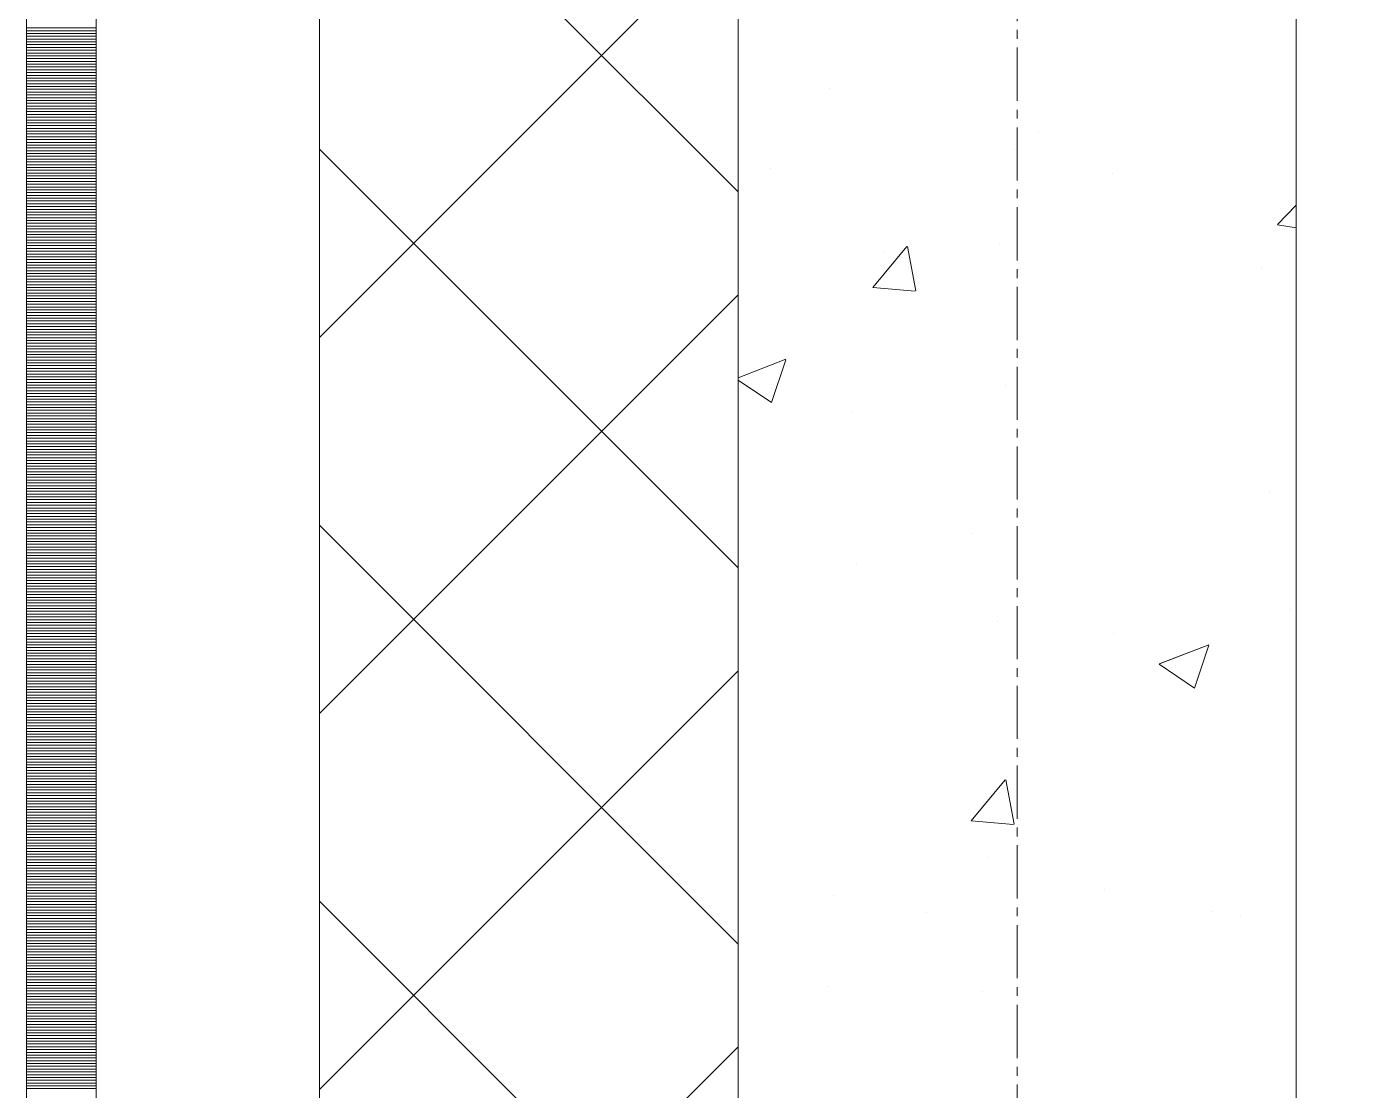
# Model space of a CAD drawing. Header units: millimetres. Extents: x 470010 to 1231400, y -134005 to 421770.
# Drawn here: x 672518.6 to 672993.1, y -32255.2 to -31874 of the extents above; entities that cross this region are included whole.
import ezdxf
from ezdxf.enums import TextEntityAlignment as Align

# ---------------------------------------------------------------- set-up
doc = ezdxf.new("R2010")
doc.units = ezdxf.units.MM
doc.linetypes.add('CENTER2', pattern=[28.575, 19.05, -3.175, 3.175, -3.175])
doc.linetypes.add('DASHED', pattern=[19.05, 12.7, -6.35])
doc.layers.get('Defpoints').update_dxf_attribs({"color": 140})
doc.layers.add('АР_Делит', color=120, linetype='Continuous', lineweight=0, plot=False)
for name, color, linetype, lineweight in [('АР_Стены ПЕНОблок', 52, 'Continuous', 20), ('АР_Тонкая', 254, 'Continuous', 5), ('АР_Утеплитель', 31, 'Continuous', 0), ('АР_Штриховка', 8, 'Continuous', 0)]:
    doc.layers.add(name, color=color, linetype=linetype, lineweight=lineweight)
doc.layers.add('РД_Оси_100', color=7, linetype='Continuous', lineweight=0, true_color=0x525252)
doc.styles.add('style1', font='ARIALN.TTF')

# ---------------------------------------------------------------- blocks, each defined once
blk = doc.blocks.new('СОШ_2200_АР_ОСИ_М100_28.05.24')
at = {"layer": 'АР_Делит', "color": 251, "linetype": 'DASHED', "true_color": 0x636466}
blk.add_lwpolyline([(114955, 135155), (114955, -355), (93595.036, -355), (93595.036, 13855), (94145, 13855), (94145, 68320), (66055, 68320), (66055, 13857.73), (83455, 13857.73), (83455, -355), (45245, -355), (45245, 13145), (44695, 13145), (44695, 26755), (45245, 26755), (45245, 68320), (20455, 68320), (20455, 26755), (27955, 26755), (27955, 13145), (-355, 13145), (-355, 100855)], dxfattribs=at)
at = {"layer": 'РД_Оси_100', "color": 251, "linetype": 'CENTER2', "true_color": 0x636466}
blk.add_line((0, -6155), (0, 139938.679), dxfattribs=at)
blk = doc.blocks.new('A$C9108343f')
at = {"layer": 'АР_Стены ПЕНОблок', "color": 18, "linetype": 'Continuous', "lineweight": 20, "true_color": 0x000000}
for p, q in [((7054.96, 97555), (7054.96, 21355)), ((7254.96, 21355), (7254.96, 97555))]:
    blk.add_line(p, q, dxfattribs=at)
at = {"layer": 'АР_Тонкая', "color": 18, "linetype": 'Continuous', "lineweight": 5, "true_color": 0x000000}
for p, q in [((6799.96, 97555), (6799.96, 21355)), ((6824.96, 97555), (6824.96, 21355)), ((6824.96, 21355), (6824.96, 97555)), ((6904.96, 21355), (6904.96, 97555))]:
    blk.add_line(p, q, dxfattribs=at)
at = {"layer": 'АР_Утеплитель', "color": 18, "linetype": 'Continuous', "lineweight": 0, "true_color": 0x000000}
for p, q in [((6904.96, 97555), (6904.96, 21355)), ((7054.96, 21355), (7054.96, 97555))]:
    blk.add_line(p, q, dxfattribs=at)
at = {"layer": 'АР_Штриховка', "color": 18, "linetype": 'Continuous', "lineweight": 0, "true_color": 0x000000}
for p, q in [((7054.96, 68432.97), (6904.96, 68582.97)), ((6904.96, 68380.83), (7054.96, 68530.83)), ((6799.96, 68491.75), (6824.96, 68491.75)), ((6799.96, 68490.75), (6824.96, 68490.75)), ((6799.96, 68489.75), (6824.96, 68489.75)), ((6799.96, 68488.75), (6824.96, 68488.75)), ((6799.96, 68487.75), (6824.96, 68487.75)), ((6799.96, 68486.75), (6824.96, 68486.75)), ((6799.96, 68485.75), (6824.96, 68485.75)), ((6799.96, 68484.75), (6824.96, 68484.75)), ((6799.96, 68483.75), (6824.96, 68483.75)), ((6799.96, 68482.75), (6824.96, 68482.75)), ((6799.96, 68481.75), (6824.96, 68481.75)), ((6799.96, 68480.75), (6824.96, 68480.75)), ((6799.96, 68479.75), (6824.96, 68479.75)), ((6799.96, 68478.75), (6824.96, 68478.75)), ((6799.96, 68477.75), (6824.96, 68477.75)), ((6799.96, 68476.75), (6824.96, 68476.75)), ((6799.96, 68475.75), (6824.96, 68475.75)), ((6799.96, 68474.75), (6824.96, 68474.75)), ((6799.96, 68473.75), (6824.96, 68473.75)), ((6799.96, 68472.75), (6824.96, 68472.75)), ((6799.96, 68471.75), (6824.96, 68471.75)), ((6799.96, 68470.75), (6824.96, 68470.75)), ((6799.96, 68469.75), (6824.96, 68469.75)), ((6799.96, 68468.75), (6824.96, 68468.75)), ((6799.96, 68467.75), (6824.96, 68467.75)), ((7087.69, 68470.05), (7087.69, 68470.05)), ((6799.96, 68466.75), (6824.96, 68466.75)), ((6799.96, 68465.75), (6824.96, 68465.75)), ((6799.96, 68464.75), (6824.96, 68464.75)), ((6799.96, 68463.75), (6824.96, 68463.75)), ((6799.96, 68462.75), (6824.96, 68462.75)), ((6799.96, 68461.75), (6824.96, 68461.75)), ((6799.96, 68460.75), (6824.96, 68460.75)), ((6799.96, 68459.75), (6824.96, 68459.75)), ((6799.96, 68458.75), (6824.96, 68458.75)), ((6799.96, 68457.75), (6824.96, 68457.75)), ((6799.96, 68456.75), (6824.96, 68456.75)), ((6799.96, 68455.75), (6824.96, 68455.75)), ((6799.96, 68454.75), (6824.96, 68454.75)), ((6799.96, 68453.75), (6824.96, 68453.75)), ((7162.68, 68454.13), (7162.68, 68454.13)), ((6799.96, 68452.75), (6824.96, 68452.75)), ((6799.96, 68451.75), (6824.96, 68451.75)), ((6799.96, 68450.75), (6824.96, 68450.75)), ((6799.96, 68449.75), (6824.96, 68449.75)), ((6799.96, 68448.75), (6824.96, 68448.75)), ((7054.96, 68298.27), (6904.96, 68448.27)), ((7153.99, 68448.16), (7153.99, 68448.16)), ((6799.96, 68447.75), (6824.96, 68447.75)), ((6799.96, 68446.75), (6824.96, 68446.75)), ((6799.96, 68445.75), (6824.96, 68445.75)), ((6799.96, 68444.75), (6824.96, 68444.75)), ((6799.96, 68443.75), (6824.96, 68443.75)), ((6799.96, 68442.75), (6824.96, 68442.75)), ((6799.96, 68441.75), (6824.96, 68441.75)), ((6799.96, 68440.75), (6824.96, 68440.75)), ((6799.96, 68439.75), (6824.96, 68439.75)), ((6799.96, 68438.75), (6824.96, 68438.75)), ((7066.48, 68441.47), (7066.48, 68441.47)), ((7189.04, 68439.71), (7189.04, 68439.71)), ((6799.96, 68437.75), (6824.96, 68437.75)), ((6799.96, 68436.75), (6824.96, 68436.75)), ((6799.96, 68435.75), (6824.96, 68435.75)), ((6799.96, 68434.75), (6824.96, 68434.75)), ((6799.96, 68433.75), (6824.96, 68433.75)), ((6799.96, 68432.75), (6824.96, 68432.75)), ((6799.96, 68431.75), (6824.96, 68431.75)), ((6799.96, 68430.75), (6824.96, 68430.75)), ((6799.96, 68429.75), (6824.96, 68429.75)), ((6799.96, 68428.75), (6824.96, 68428.75)), ((6799.96, 68427.75), (6824.96, 68427.75)), ((6799.96, 68426.75), (6824.96, 68426.75)), ((6799.96, 68425.75), (6824.96, 68425.75)), ((6799.96, 68424.75), (6824.96, 68424.75)), ((7248.28, 68421.26), (7254.96, 68428.22)), ((6799.96, 68423.75), (6824.96, 68423.75)), ((6799.96, 68422.75), (6824.96, 68422.75)), ((6799.96, 68421.75), (6824.96, 68421.75)), ((6799.96, 68420.75), (6824.96, 68420.75)), ((6799.96, 68419.75), (6824.96, 68419.75)), ((7248.33, 68421.16), (7254.96, 68420.13)), ((6799.96, 68418.75), (6824.96, 68418.75)), ((6799.96, 68417.75), (6824.96, 68417.75)), ((6799.96, 68416.75), (6824.96, 68416.75)), ((6799.96, 68415.75), (6824.96, 68415.75)), ((6799.96, 68414.75), (6824.96, 68414.75)), ((6799.96, 68413.75), (6824.96, 68413.75)), ((6799.96, 68412.75), (6824.96, 68412.75)), ((6799.96, 68411.75), (6824.96, 68411.75)), ((6799.96, 68410.75), (6824.96, 68410.75)), ((7103.24, 68398.79), (7115.48, 68413.38)), ((7107.01, 68411.32), (7107.01, 68411.32)), ((7118.66, 68397.5), (7115.72, 68413.42)), ((7148.56, 68414.28), (7148.56, 68414.28)), ((6799.96, 68409.75), (6824.96, 68409.75)), ((6799.96, 68408.75), (6824.96, 68408.75)), ((6799.96, 68407.75), (6824.96, 68407.75)), ((6799.96, 68406.75), (6824.96, 68406.75)), ((6799.96, 68405.75), (6824.96, 68405.75)), ((7242.6, 68405.59), (7242.6, 68405.59)), ((6799.96, 68404.75), (6824.96, 68404.75)), ((6799.96, 68403.75), (6824.96, 68403.75)), ((6799.96, 68402.75), (6824.96, 68402.75)), ((6799.96, 68401.75), (6824.96, 68401.75)), ((6799.96, 68400.75), (6824.96, 68400.75)), ((6799.96, 68399.75), (6824.96, 68399.75)), ((6799.96, 68398.75), (6824.96, 68398.75)), ((6799.96, 68397.75), (6824.96, 68397.75)), ((6799.96, 68396.75), (6824.96, 68396.75)), ((6904.96, 68246.13), (7054.96, 68396.13)), ((7103.24, 68398.79), (7118.42, 68397.46)), ((6799.96, 68395.75), (6824.96, 68395.75)), ((6799.96, 68394.75), (6824.96, 68394.75)), ((6799.96, 68393.75), (6824.96, 68393.75)), ((6799.96, 68392.75), (6824.96, 68392.75)), ((6799.96, 68391.75), (6824.96, 68391.75)), ((6799.96, 68390.75), (6824.96, 68390.75)), ((6799.96, 68389.75), (6824.96, 68389.75)), ((6799.96, 68388.75), (6824.96, 68388.75)), ((6799.96, 68387.75), (6824.96, 68387.75)), ((6799.96, 68386.75), (6824.96, 68386.75)), ((6799.96, 68385.75), (6824.96, 68385.75)), ((6799.96, 68384.75), (6824.96, 68384.75)), ((6799.96, 68383.75), (6824.96, 68383.75)), ((6799.96, 68382.75), (6824.96, 68382.75)), ((6799.96, 68381.75), (6824.96, 68381.75)), ((6799.96, 68380.75), (6824.96, 68380.75)), ((6799.96, 68379.75), (6824.96, 68379.75)), ((6799.96, 68378.75), (6824.96, 68378.75)), ((6799.96, 68377.75), (6824.96, 68377.75)), ((6799.96, 68376.75), (6824.96, 68376.75)), ((6799.96, 68375.75), (6824.96, 68375.75)), ((6799.96, 68374.75), (6824.96, 68374.75)), ((6799.96, 68373.75), (6824.96, 68373.75)), ((6799.96, 68372.75), (6824.96, 68372.75)), ((7054.96, 68366.44), (7072.12, 68373.03)), ((7066.92, 68357.52), (7072.07, 68372.87)), ((6799.96, 68371.75), (6824.96, 68371.75)), ((6799.96, 68370.75), (6824.96, 68370.75)), ((6799.96, 68369.75), (6824.96, 68369.75)), ((6799.96, 68368.75), (6824.96, 68368.75)), ((6799.96, 68367.75), (6824.96, 68367.75)), ((6799.96, 68366.75), (6824.96, 68366.75)), ((6799.96, 68365.75), (6824.96, 68365.75)), ((6799.96, 68364.75), (6824.96, 68364.75)), ((6799.96, 68363.75), (6824.96, 68363.75)), ((6799.96, 68362.75), (6824.96, 68362.75)), ((7054.96, 68365.59), (7066.91, 68357.53)), ((7150.91, 68363.6), (7150.91, 68363.6)), ((6799.96, 68361.75), (6824.96, 68361.75)), ((6799.96, 68360.75), (6824.96, 68360.75)), ((6799.96, 68359.75), (6824.96, 68359.75)), ((6799.96, 68358.75), (6824.96, 68358.75)), ((6799.96, 68357.75), (6824.96, 68357.75)), ((6799.96, 68356.75), (6824.96, 68356.75)), ((6799.96, 68355.75), (6824.96, 68355.75)), ((6799.96, 68354.75), (6824.96, 68354.75)), ((6799.96, 68353.75), (6824.96, 68353.75)), ((7095.86, 68353.95), (7095.86, 68353.95)), ((6799.96, 68352.75), (6824.96, 68352.75)), ((6799.96, 68351.75), (6824.96, 68351.75)), ((6799.96, 68350.75), (6824.96, 68350.75)), ((6799.96, 68349.75), (6824.96, 68349.75)), ((6799.96, 68348.75), (6824.96, 68348.75)), ((6799.96, 68347.75), (6824.96, 68347.75)), ((6799.96, 68346.75), (6824.96, 68346.75)), ((6799.96, 68345.75), (6824.96, 68345.75)), ((6799.96, 68344.75), (6824.96, 68344.75)), ((6799.96, 68343.75), (6824.96, 68343.75)), ((6799.96, 68342.75), (6824.96, 68342.75)), ((6799.96, 68341.75), (6824.96, 68341.75)), ((6799.96, 68340.75), (6824.96, 68340.75)), ((6799.96, 68339.75), (6824.96, 68339.75)), ((6799.96, 68338.75), (6824.96, 68338.75)), ((6799.96, 68337.75), (6824.96, 68337.75)), ((6799.96, 68336.75), (6824.96, 68336.75)), ((6799.96, 68335.75), (6824.96, 68335.75)), ((6799.96, 68334.75), (6824.96, 68334.75)), ((6799.96, 68333.75), (6824.96, 68333.75)), ((6799.96, 68332.75), (6824.96, 68332.75)), ((6799.96, 68331.75), (6824.96, 68331.75)), ((6799.96, 68330.75), (6824.96, 68330.75)), ((6799.96, 68329.75), (6824.96, 68329.75)), ((6799.96, 68328.75), (6824.96, 68328.75)), ((6799.96, 68327.75), (6824.96, 68327.75)), ((6799.96, 68326.75), (6824.96, 68326.75)), ((6799.96, 68325.75), (6824.96, 68325.75)), ((6799.96, 68324.75), (6824.96, 68324.75)), ((7245.56, 68325.39), (7245.56, 68325.39)), ((6799.96, 68323.75), (6824.96, 68323.75)), ((6799.96, 68322.75), (6824.96, 68322.75)), ((6799.96, 68321.75), (6824.96, 68321.75)), ((6799.96, 68320.75), (6824.96, 68320.75)), ((6799.96, 68319.75), (6824.96, 68319.75)), ((6799.96, 68318.75), (6824.96, 68318.75)), ((6799.96, 68317.75), (6824.96, 68317.75)), ((6799.96, 68316.75), (6824.96, 68316.75)), ((6799.96, 68315.75), (6824.96, 68315.75)), ((6799.96, 68314.75), (6824.96, 68314.75)), ((6799.96, 68313.75), (6824.96, 68313.75)), ((6799.96, 68312.75), (6824.96, 68312.75)), ((6799.96, 68311.75), (6824.96, 68311.75)), ((6799.96, 68310.75), (6824.96, 68310.75)), ((7054.96, 68163.56), (6904.96, 68313.56)), ((7138.51, 68310.6), (7138.51, 68310.6)), ((6799.96, 68309.75), (6824.96, 68309.75)), ((6799.96, 68308.75), (6824.96, 68308.75)), ((6799.96, 68307.75), (6824.96, 68307.75)), ((6799.96, 68306.75), (6824.96, 68306.75)), ((6799.96, 68305.75), (6824.96, 68305.75)), ((6799.96, 68304.75), (6824.96, 68304.75)), ((6799.96, 68303.75), (6824.96, 68303.75)), ((6799.96, 68302.75), (6824.96, 68302.75)), ((6799.96, 68301.75), (6824.96, 68301.75)), ((6799.96, 68300.75), (6824.96, 68300.75)), ((6799.96, 68299.75), (6824.96, 68299.75)), ((6799.96, 68298.75), (6824.96, 68298.75)), ((6799.96, 68297.75), (6824.96, 68297.75)), ((6799.96, 68296.75), (6824.96, 68296.75)), ((7097.43, 68299.96), (7097.43, 68299.96)), ((6799.96, 68295.75), (6824.96, 68295.75)), ((6799.96, 68294.75), (6824.96, 68294.75)), ((6799.96, 68293.75), (6824.96, 68293.75)), ((6799.96, 68292.75), (6824.96, 68292.75)), ((6799.96, 68291.75), (6824.96, 68291.75)), ((6799.96, 68290.75), (6824.96, 68290.75)), ((6799.96, 68289.75), (6824.96, 68289.75)), ((6799.96, 68288.75), (6824.96, 68288.75)), ((6799.96, 68287.75), (6824.96, 68287.75)), ((6799.96, 68286.75), (6824.96, 68286.75)), ((6799.96, 68285.75), (6824.96, 68285.75)), ((6799.96, 68284.75), (6824.96, 68284.75)), ((6799.96, 68283.75), (6824.96, 68283.75)), ((6799.96, 68282.75), (6824.96, 68282.75)), ((7253.04, 68283.26), (7253.04, 68283.26)), ((6799.96, 68281.75), (6824.96, 68281.75)), ((6799.96, 68280.75), (6824.96, 68280.75)), ((6799.96, 68279.75), (6824.96, 68279.75)), ((6799.96, 68278.75), (6824.96, 68278.75)), ((6799.96, 68277.75), (6824.96, 68277.75)), ((7147.82, 68279.05), (7147.82, 68279.05)), ((6799.96, 68276.75), (6824.96, 68276.75)), ((6799.96, 68275.75), (6824.96, 68275.75)), ((6799.96, 68274.75), (6824.96, 68274.75)), ((6799.96, 68273.75), (6824.96, 68273.75)), ((6799.96, 68272.75), (6824.96, 68272.75)), ((7189.46, 68274.89), (7189.46, 68274.89)), ((6799.96, 68271.75), (6824.96, 68271.75)), ((6799.96, 68270.75), (6824.96, 68270.75)), ((6799.96, 68269.75), (6824.96, 68269.75)), ((6799.96, 68268.75), (6824.96, 68268.75)), ((7205.95, 68263.94), (7223.74, 68270.76)), ((7218.54, 68255.26), (7223.69, 68270.61)), ((6799.96, 68267.75), (6824.96, 68267.75)), ((6799.96, 68266.75), (6824.96, 68266.75)), ((6799.96, 68265.75), (6824.96, 68265.75)), ((6799.96, 68264.75), (6824.96, 68264.75)), ((6799.96, 68263.75), (6824.96, 68263.75)), ((7205.89, 68263.79), (7218.52, 68255.26)), ((6799.96, 68262.75), (6824.96, 68262.75)), ((6799.96, 68261.75), (6824.96, 68261.75)), ((6799.96, 68260.75), (6824.96, 68260.75)), ((6799.96, 68259.75), (6824.96, 68259.75)), ((6799.96, 68258.75), (6824.96, 68258.75)), ((6904.96, 68111.43), (7054.96, 68261.43)), ((6799.96, 68257.75), (6824.96, 68257.75)), ((6799.96, 68256.75), (6824.96, 68256.75)), ((6799.96, 68255.75), (6824.96, 68255.75)), ((6799.96, 68254.75), (6824.96, 68254.75)), ((6799.96, 68253.75), (6824.96, 68253.75)), ((6799.96, 68252.75), (6824.96, 68252.75)), ((6799.96, 68251.75), (6824.96, 68251.75)), ((6799.96, 68250.75), (6824.96, 68250.75)), ((6799.96, 68249.75), (6824.96, 68249.75)), ((6799.96, 68248.75), (6824.96, 68248.75)), ((6799.96, 68247.75), (6824.96, 68247.75)), ((6799.96, 68246.75), (6824.96, 68246.75)), ((6799.96, 68245.75), (6824.96, 68245.75)), ((6799.96, 68244.75), (6824.96, 68244.75)), ((6799.96, 68243.75), (6824.96, 68243.75)), ((6799.96, 68242.75), (6824.96, 68242.75)), ((6799.96, 68241.75), (6824.96, 68241.75)), ((6799.96, 68240.75), (6824.96, 68240.75)), ((6799.96, 68239.75), (6824.96, 68239.75)), ((6799.96, 68238.75), (6824.96, 68238.75)), ((6799.96, 68237.75), (6824.96, 68237.75)), ((6799.96, 68236.75), (6824.96, 68236.75)), ((6799.96, 68235.75), (6824.96, 68235.75)), ((6799.96, 68234.75), (6824.96, 68234.75)), ((6799.96, 68233.75), (6824.96, 68233.75)), ((6799.96, 68232.75), (6824.96, 68232.75)), ((6799.96, 68231.75), (6824.96, 68231.75)), ((6799.96, 68230.75), (6824.96, 68230.75)), ((6799.96, 68229.75), (6824.96, 68229.75)), ((6799.96, 68228.75), (6824.96, 68228.75)), ((6799.96, 68227.75), (6824.96, 68227.75)), ((6799.96, 68226.75), (6824.96, 68226.75)), ((6799.96, 68225.75), (6824.96, 68225.75)), ((6799.96, 68224.75), (6824.96, 68224.75)), ((6799.96, 68223.75), (6824.96, 68223.75)), ((6799.96, 68222.75), (6824.96, 68222.75)), ((6799.96, 68221.75), (6824.96, 68221.75)), ((6799.96, 68220.75), (6824.96, 68220.75)), ((7138.48, 68207.73), (7150.72, 68222.33)), ((7153.9, 68206.45), (7150.96, 68222.37)), ((6799.96, 68219.75), (6824.96, 68219.75)), ((6799.96, 68218.75), (6824.96, 68218.75)), ((6799.96, 68217.75), (6824.96, 68217.75)), ((6799.96, 68216.75), (6824.96, 68216.75)), ((6799.96, 68215.75), (6824.96, 68215.75)), ((6799.96, 68214.75), (6824.96, 68214.75)), ((6799.96, 68213.75), (6824.96, 68213.75)), ((6799.96, 68212.75), (6824.96, 68212.75)), ((6799.96, 68211.75), (6824.96, 68211.75)), ((6799.96, 68210.75), (6824.96, 68210.75)), ((6799.96, 68209.75), (6824.96, 68209.75)), ((6799.96, 68208.75), (6824.96, 68208.75)), ((6799.96, 68207.75), (6824.96, 68207.75)), ((6799.96, 68206.75), (6824.96, 68206.75)), ((7138.48, 68207.73), (7153.66, 68206.4)), ((6799.96, 68205.75), (6824.96, 68205.75)), ((6799.96, 68204.75), (6824.96, 68204.75)), ((6799.96, 68203.75), (6824.96, 68203.75)), ((6799.96, 68202.75), (6824.96, 68202.75)), ((6799.96, 68201.75), (6824.96, 68201.75)), ((6799.96, 68200.75), (6824.96, 68200.75)), ((6799.96, 68199.75), (6824.96, 68199.75)), ((6799.96, 68198.75), (6824.96, 68198.75)), ((6799.96, 68197.75), (6824.96, 68197.75)), ((6799.96, 68196.75), (6824.96, 68196.75)), ((6799.96, 68195.75), (6824.96, 68195.75)), ((6799.96, 68194.75), (6824.96, 68194.75)), ((6799.96, 68193.75), (6824.96, 68193.75)), ((6799.96, 68192.75), (6824.96, 68192.75)), ((7144.73, 68194.49), (7144.73, 68194.49)), ((6799.96, 68191.75), (6824.96, 68191.75)), ((6799.96, 68190.75), (6824.96, 68190.75)), ((6799.96, 68189.75), (6824.96, 68189.75)), ((6799.96, 68188.75), (6824.96, 68188.75)), ((6799.96, 68187.75), (6824.96, 68187.75)), ((6799.96, 68186.75), (6824.96, 68186.75)), ((6799.96, 68185.75), (6824.96, 68185.75)), ((6799.96, 68184.75), (6824.96, 68184.75)), ((6799.96, 68183.75), (6824.96, 68183.75)), ((6799.96, 68182.75), (6824.96, 68182.75)), ((7186.22, 68183.08), (7186.22, 68183.08)), ((6799.96, 68181.75), (6824.96, 68181.75)), ((6799.96, 68180.75), (6824.96, 68180.75)), ((6799.96, 68179.75), (6824.96, 68179.75)), ((6799.96, 68178.75), (6824.96, 68178.75)), ((6799.96, 68177.75), (6824.96, 68177.75)), ((7054.96, 68028.86), (6904.96, 68178.86)), ((7089.05, 68180.81), (7089.05, 68180.81)), ((6799.96, 68176.75), (6824.96, 68176.75)), ((6799.96, 68175.75), (6824.96, 68175.75)), ((6799.96, 68174.75), (6824.96, 68174.75)), ((6799.96, 68173.75), (6824.96, 68173.75)), ((7122.64, 68174.71), (7122.64, 68174.71)), ((7224.64, 68175.08), (7224.64, 68175.08)), ((7235.07, 68173.84), (7235.07, 68173.84)), ((6799.96, 68172.75), (6824.96, 68172.75)), ((6799.96, 68171.75), (6824.96, 68171.75)), ((6799.96, 68170.75), (6824.96, 68170.75)), ((6799.96, 68169.75), (6824.96, 68169.75)), ((6799.96, 68168.75), (6824.96, 68168.75)), ((6799.96, 68167.75), (6824.96, 68167.75)), ((6799.96, 68166.75), (6824.96, 68166.75)), ((6799.96, 68165.75), (6824.96, 68165.75)), ((6799.96, 68164.75), (6824.96, 68164.75)), ((6799.96, 68163.75), (6824.96, 68163.75)), ((6799.96, 68162.75), (6824.96, 68162.75)), ((6799.96, 68161.75), (6824.96, 68161.75)), ((6799.96, 68160.75), (6824.96, 68160.75)), ((6799.96, 68159.75), (6824.96, 68159.75)), ((6799.96, 68158.75), (6824.96, 68158.75)), ((6799.96, 68157.75), (6824.96, 68157.75)), ((6799.96, 68156.75), (6824.96, 68156.75)), ((6799.96, 68155.75), (6824.96, 68155.75)), ((6799.96, 68154.75), (6824.96, 68154.75)), ((6799.96, 68153.75), (6824.96, 68153.75)), ((6799.96, 68152.75), (6824.96, 68152.75)), ((6799.96, 68151.75), (6824.96, 68151.75)), ((6799.96, 68150.75), (6824.96, 68150.75)), ((6799.96, 68149.75), (6824.96, 68149.75)), ((6799.96, 68148.75), (6824.96, 68148.75)), ((6799.96, 68147.75), (6824.96, 68147.75)), ((6799.96, 68146.75), (6824.96, 68146.75)), ((6799.96, 68145.75), (6824.96, 68145.75)), ((6799.96, 68144.75), (6824.96, 68144.75)), ((7086.94, 68148.41), (7086.94, 68148.41)), ((7142.6, 68146.69), (7142.6, 68146.69)), ((6799.96, 68143.75), (6824.96, 68143.75)), ((6799.96, 68142.75), (6824.96, 68142.75)), ((6799.96, 68141.75), (6824.96, 68141.75)), ((6799.96, 68140.75), (6824.96, 68140.75)), ((6799.96, 68139.75), (6824.96, 68139.75)), ((6799.96, 68138.75), (6824.96, 68138.75)), ((6799.96, 68137.75), (6824.96, 68137.75)), ((6799.96, 68136.75), (6824.96, 68136.75)), ((6799.96, 68135.75), (6824.96, 68135.75)), ((6799.96, 68134.75), (6824.96, 68134.75)), ((6799.96, 68133.75), (6824.96, 68133.75)), ((6799.96, 68132.75), (6824.96, 68132.75)), ((6799.96, 68131.75), (6824.96, 68131.75)), ((6799.96, 68130.75), (6824.96, 68130.75)), ((6799.96, 68129.75), (6824.96, 68129.75)), ((6799.96, 68128.75), (6824.96, 68128.75)), ((6799.96, 68127.75), (6824.96, 68127.75)), ((6799.96, 68126.75), (6824.96, 68126.75)), ((6799.96, 68125.75), (6824.96, 68125.75)), ((6904.96, 67976.72), (7054.96, 68126.72)), ((6799.96, 68124.75), (6824.96, 68124.75)), ((6799.96, 68123.75), (6824.96, 68123.75)), ((6799.96, 68122.75), (6824.96, 68122.75)), ((6799.96, 68121.75), (6824.96, 68121.75)), ((6799.96, 68120.75), (6824.96, 68120.75)), ((6799.96, 68119.75), (6824.96, 68119.75)), ((6799.96, 68118.75), (6824.96, 68118.75)), ((6799.96, 68117.75), (6824.96, 68117.75)), ((6799.96, 68116.75), (6824.96, 68116.75)), ((6799.96, 68115.75), (6824.96, 68115.75)), ((6799.96, 68114.75), (6824.96, 68114.75)), ((6799.96, 68113.75), (6824.96, 68113.75)), ((6799.96, 68112.75), (6824.96, 68112.75)), ((6799.96, 68111.75), (6824.96, 68111.75))]:
    blk.add_line(p, q, dxfattribs=at)
at = {"layer": 'РД_Оси_100'}
blk.add_blockref('СОШ_2200_АР_ОСИ_М100_28.05.24', (7154.96, 6755), dxfattribs=at)
at = {"layer": 'Defpoints', "color": 18, "true_color": 0x000000, "style": 'style1'}
for p in [(143949.34, 316089.12), (143974.98, 281639.5), (143890.4, 273244.71), (143839.99, 264276.81), (143967.75, 254892.38), (12251.96, 104178.14), (12382.58, 96023.14)]:
    blk.add_attdef('АР-ПОМЕЩЕНИЕ:НАИМЕНОВАНИЕ', text='', height=100, dxfattribs=at).set_placement(p, align=Align.MIDDLE)
at = {"layer": 'Defpoints', "color": 18, "true_color": 0x000000, "style": 'style1', "flags": 8}
for p in [(143951.3, 279099.09), (143848.34, 269251.11), (143875.33, 260094.25), (144049.74, 250824.7), (163419.28, 238153.36), (155897.46, 237965.97), (183037.2, 237965.97), (143342.94, 237876.19)]:
    blk.add_attdef('АР-ПОМЕЩЕНИЕ:НАИМЕНОВАНИЕ', text='', height=100, dxfattribs=at).set_placement(p, align=Align.MIDDLE)

msp = doc.modelspace()

# ---------------------------------------------------------------- linework, layer by layer
at = {"layer": 'АР_Стены ПЕНОблок', "color": 18, "linetype": 'Continuous', "lineweight": 20, "true_color": 0x000000}
for p, q in [((672773.57, -2811.242), (672773.57, -79011.242)), ((672973.57, -79011.242), (672973.57, -2811.242))]:
    msp.add_line(p, q, dxfattribs=at)
at = {"layer": 'АР_Тонкая', "color": 18, "linetype": 'Continuous', "lineweight": 5, "true_color": 0x000000}
for p, q in [((672518.57, -2811.242), (672518.57, -79011.242)), ((672543.57, -2811.242), (672543.57, -79011.242)), ((672543.57, -79011.242), (672543.57, -2811.242)), ((672623.57, -79011.242), (672623.57, -2811.242))]:
    msp.add_line(p, q, dxfattribs=at)
at = {"layer": 'АР_Утеплитель', "color": 18, "linetype": 'Continuous', "lineweight": 0, "true_color": 0x000000}
for p, q in [((672623.57, -2811.242), (672623.57, -79011.242)), ((672773.57, -79011.242), (672773.57, -2811.242))]:
    msp.add_line(p, q, dxfattribs=at)
at = {"layer": 'АР_Штриховка', "color": 18, "linetype": 'Continuous', "lineweight": 0, "true_color": 0x000000}
for p, q in [((672773.57, -31933.272), (672623.57, -31783.272)), ((672623.57, -31985.409), (672773.57, -31835.409)), ((672518.57, -31874.492), (672543.57, -31874.492)), ((672518.57, -31875.492), (672543.57, -31875.492)), ((672518.57, -31876.492), (672543.57, -31876.492)), ((672518.57, -31877.492), (672543.57, -31877.492)), ((672518.57, -31878.492), (672543.57, -31878.492)), ((672518.57, -31879.492), (672543.57, -31879.492)), ((672518.57, -31880.492), (672543.57, -31880.492)), ((672518.57, -31881.492), (672543.57, -31881.492)), ((672518.57, -31882.492), (672543.57, -31882.492)), ((672518.57, -31883.492), (672543.57, -31883.492)), ((672518.57, -31884.492), (672543.57, -31884.492)), ((672518.57, -31885.492), (672543.57, -31885.492)), ((672518.57, -31886.492), (672543.57, -31886.492)), ((672518.57, -31887.492), (672543.57, -31887.492)), ((672518.57, -31888.492), (672543.57, -31888.492)), ((672518.57, -31889.492), (672543.57, -31889.492)), ((672518.57, -31890.492), (672543.57, -31890.492)), ((672518.57, -31891.492), (672543.57, -31891.492)), ((672518.57, -31892.492), (672543.57, -31892.492)), ((672518.57, -31893.492), (672543.57, -31893.492)), ((672518.57, -31894.492), (672543.57, -31894.492)), ((672518.57, -31895.492), (672543.57, -31895.492)), ((672518.57, -31896.492), (672543.57, -31896.492)), ((672518.57, -31897.492), (672543.57, -31897.492)), ((672518.57, -31898.492), (672543.57, -31898.492)), ((672518.57, -31899.492), (672543.57, -31899.492)), ((672518.57, -31900.492), (672543.57, -31900.492)), ((672518.57, -31901.492), (672543.57, -31901.492)), ((672518.57, -31902.492), (672543.57, -31902.492)), ((672518.57, -31903.492), (672543.57, -31903.492)), ((672518.57, -31904.492), (672543.57, -31904.492)), ((672518.57, -31905.492), (672543.57, -31905.492)), ((672518.57, -31906.492), (672543.57, -31906.492)), ((672518.57, -31907.492), (672543.57, -31907.492)), ((672518.57, -31908.492), (672543.57, -31908.492)), ((672518.57, -31909.492), (672543.57, -31909.492)), ((672518.57, -31910.492), (672543.57, -31910.492)), ((672518.57, -31911.492), (672543.57, -31911.492)), ((672518.57, -31912.492), (672543.57, -31912.492)), ((672518.57, -31913.492), (672543.57, -31913.492)), ((672518.57, -31914.492), (672543.57, -31914.492)), ((672518.57, -31915.492), (672543.57, -31915.492)), ((672518.57, -31916.492), (672543.57, -31916.492)), ((672518.57, -31917.492), (672543.57, -31917.492)), ((672518.57, -31918.492), (672543.57, -31918.492)), ((672518.57, -31919.492), (672543.57, -31919.492)), ((672773.57, -32067.975), (672623.57, -31917.975)), ((672518.57, -31920.492), (672543.57, -31920.492)), ((672518.57, -31921.492), (672543.57, -31921.492)), ((672518.57, -31922.492), (672543.57, -31922.492)), ((672518.57, -31923.492), (672543.57, -31923.492)), ((672518.57, -31924.492), (672543.57, -31924.492)), ((672518.57, -31925.492), (672543.57, -31925.492)), ((672518.57, -31926.492), (672543.57, -31926.492)), ((672518.57, -31927.492), (672543.57, -31927.492)), ((672518.57, -31928.492), (672543.57, -31928.492)), ((672518.57, -31929.492), (672543.57, -31929.492)), ((672518.57, -31930.492), (672543.57, -31930.492)), ((672518.57, -31931.492), (672543.57, -31931.492)), ((672518.57, -31932.492), (672543.57, -31932.492)), ((672518.57, -31933.492), (672543.57, -31933.492)), ((672518.57, -31934.492), (672543.57, -31934.492)), ((672518.57, -31935.492), (672543.57, -31935.492)), ((672518.57, -31936.492), (672543.57, -31936.492)), ((672518.57, -31937.492), (672543.57, -31937.492)), ((672518.57, -31938.492), (672543.57, -31938.492)), ((672966.891, -31944.979), (672973.57, -31938.018)), ((672518.57, -31939.492), (672543.57, -31939.492)), ((672518.57, -31940.492), (672543.57, -31940.492)), ((672518.57, -31941.492), (672543.57, -31941.492)), ((672518.57, -31942.492), (672543.57, -31942.492)), ((672518.57, -31943.492), (672543.57, -31943.492)), ((672518.57, -31944.492), (672543.57, -31944.492)), ((672518.57, -31945.492), (672543.57, -31945.492)), ((672518.57, -31946.492), (672543.57, -31946.492)), ((672518.57, -31947.492), (672543.57, -31947.492)), ((672518.57, -31948.492), (672543.57, -31948.492)), ((672966.941, -31945.085), (672973.57, -31946.113)), ((672518.57, -31949.492), (672543.57, -31949.492)), ((672518.57, -31950.492), (672543.57, -31950.492)), ((672518.57, -31951.492), (672543.57, -31951.492)), ((672518.57, -31952.492), (672543.57, -31952.492)), ((672518.57, -31953.492), (672543.57, -31953.492)), ((672821.849, -31967.451), (672834.094, -31952.858)), ((672837.269, -31968.74), (672834.332, -31952.819)), ((672518.57, -31954.492), (672543.57, -31954.492)), ((672518.57, -31955.492), (672543.57, -31955.492)), ((672518.57, -31956.492), (672543.57, -31956.492)), ((672518.57, -31957.492), (672543.57, -31957.492)), ((672518.57, -31958.492), (672543.57, -31958.492)), ((672518.57, -31959.492), (672543.57, -31959.492)), ((672518.57, -31960.492), (672543.57, -31960.492)), ((672518.57, -31961.492), (672543.57, -31961.492)), ((672518.57, -31962.492), (672543.57, -31962.492)), ((672518.57, -31963.492), (672543.57, -31963.492)), ((672518.57, -31964.492), (672543.57, -31964.492)), ((672518.57, -31965.492), (672543.57, -31965.492)), ((672518.57, -31966.492), (672543.57, -31966.492)), ((672518.57, -31967.492), (672543.57, -31967.492)), ((672821.848, -31967.456), (672837.03, -31968.784)), ((672518.57, -31968.492), (672543.57, -31968.492)), ((672518.57, -31969.492), (672543.57, -31969.492)), ((672518.57, -31970.492), (672543.57, -31970.492)), ((672518.57, -31971.492), (672543.57, -31971.492)), ((672518.57, -31972.492), (672543.57, -31972.492)), ((672623.57, -32120.112), (672773.57, -31970.112)), ((672518.57, -31973.492), (672543.57, -31973.492)), ((672518.57, -31974.492), (672543.57, -31974.492)), ((672518.57, -31975.492), (672543.57, -31975.492)), ((672518.57, -31976.492), (672543.57, -31976.492)), ((672518.57, -31977.492), (672543.57, -31977.492)), ((672518.57, -31978.492), (672543.57, -31978.492)), ((672518.57, -31979.492), (672543.57, -31979.492)), ((672518.57, -31980.492), (672543.57, -31980.492)), ((672518.57, -31981.492), (672543.57, -31981.492)), ((672518.57, -31982.492), (672543.57, -31982.492)), ((672518.57, -31983.492), (672543.57, -31983.492)), ((672518.57, -31984.492), (672543.57, -31984.492)), ((672518.57, -31985.492), (672543.57, -31985.492)), ((672518.57, -31986.492), (672543.57, -31986.492)), ((672518.57, -31987.492), (672543.57, -31987.492)), ((672518.57, -31988.492), (672543.57, -31988.492)), ((672518.57, -31989.492), (672543.57, -31989.492)), ((672518.57, -31990.492), (672543.57, -31990.492)), ((672518.57, -31991.492), (672543.57, -31991.492)), ((672518.57, -31992.492), (672543.57, -31992.492)), ((672518.57, -31993.492), (672543.57, -31993.492)), ((672518.57, -31994.492), (672543.57, -31994.492)), ((672518.57, -31995.492), (672543.57, -31995.492)), ((672773.57, -31999.805), (672790.737, -31993.215)), ((672785.533, -32008.718), (672790.684, -31993.369)), ((672518.57, -31996.492), (672543.57, -31996.492)), ((672518.57, -31997.492), (672543.57, -31997.492)), ((672518.57, -31998.492), (672543.57, -31998.492)), ((672518.57, -31999.492), (672543.57, -31999.492)), ((672518.57, -32000.492), (672543.57, -32000.492)), ((672773.57, -32000.653), (672785.519, -32008.713)), ((672518.57, -32001.492), (672543.57, -32001.492)), ((672518.57, -32002.492), (672543.57, -32002.492)), ((672518.57, -32003.492), (672543.57, -32003.492)), ((672518.57, -32004.492), (672543.57, -32004.492)), ((672518.57, -32005.492), (672543.57, -32005.492)), ((672518.57, -32006.492), (672543.57, -32006.492)), ((672518.57, -32007.492), (672543.57, -32007.492)), ((672518.57, -32008.492), (672543.57, -32008.492)), ((672518.57, -32009.492), (672543.57, -32009.492)), ((672518.57, -32010.492), (672543.57, -32010.492)), ((672518.57, -32011.492), (672543.57, -32011.492)), ((672518.57, -32012.492), (672543.57, -32012.492)), ((672518.57, -32013.492), (672543.57, -32013.492)), ((672518.57, -32014.492), (672543.57, -32014.492)), ((672518.57, -32015.492), (672543.57, -32015.492)), ((672518.57, -32016.492), (672543.57, -32016.492)), ((672518.57, -32017.492), (672543.57, -32017.492)), ((672518.57, -32018.492), (672543.57, -32018.492)), ((672518.57, -32019.492), (672543.57, -32019.492)), ((672518.57, -32020.492), (672543.57, -32020.492)), ((672518.57, -32021.492), (672543.57, -32021.492)), ((672518.57, -32022.492), (672543.57, -32022.492)), ((672518.57, -32023.492), (672543.57, -32023.492)), ((672518.57, -32024.492), (672543.57, -32024.492)), ((672518.57, -32025.492), (672543.57, -32025.492)), ((672518.57, -32026.492), (672543.57, -32026.492)), ((672518.57, -32027.492), (672543.57, -32027.492)), ((672518.57, -32028.492), (672543.57, -32028.492)), ((672518.57, -32029.492), (672543.57, -32029.492)), ((672518.57, -32030.492), (672543.57, -32030.492)), ((672518.57, -32031.492), (672543.57, -32031.492)), ((672518.57, -32032.492), (672543.57, -32032.492)), ((672518.57, -32033.492), (672543.57, -32033.492)), ((672518.57, -32034.492), (672543.57, -32034.492)), ((672518.57, -32035.492), (672543.57, -32035.492)), ((672518.57, -32036.492), (672543.57, -32036.492)), ((672518.57, -32037.492), (672543.57, -32037.492)), ((672518.57, -32038.492), (672543.57, -32038.492)), ((672518.57, -32039.492), (672543.57, -32039.492)), ((672518.57, -32040.492), (672543.57, -32040.492)), ((672518.57, -32041.492), (672543.57, -32041.492)), ((672518.57, -32042.492), (672543.57, -32042.492)), ((672518.57, -32043.492), (672543.57, -32043.492)), ((672518.57, -32044.492), (672543.57, -32044.492)), ((672518.57, -32045.492), (672543.57, -32045.492)), ((672518.57, -32046.492), (672543.57, -32046.492)), ((672518.57, -32047.492), (672543.57, -32047.492)), ((672518.57, -32048.492), (672543.57, -32048.492)), ((672518.57, -32049.492), (672543.57, -32049.492)), ((672518.57, -32050.492), (672543.57, -32050.492)), ((672518.57, -32051.492), (672543.57, -32051.492)), ((672518.57, -32052.492), (672543.57, -32052.492)), ((672773.57, -32202.679), (672623.57, -32052.679)), ((672518.57, -32053.492), (672543.57, -32053.492)), ((672518.57, -32054.492), (672543.57, -32054.492)), ((672518.57, -32055.492), (672543.57, -32055.492)), ((672518.57, -32056.492), (672543.57, -32056.492)), ((672518.57, -32057.492), (672543.57, -32057.492)), ((672518.57, -32058.492), (672543.57, -32058.492)), ((672518.57, -32059.492), (672543.57, -32059.492)), ((672518.57, -32060.492), (672543.57, -32060.492)), ((672518.57, -32061.492), (672543.57, -32061.492)), ((672518.57, -32062.492), (672543.57, -32062.492)), ((672518.57, -32063.492), (672543.57, -32063.492)), ((672518.57, -32064.492), (672543.57, -32064.492)), ((672518.57, -32065.492), (672543.57, -32065.492)), ((672518.57, -32066.492), (672543.57, -32066.492)), ((672518.57, -32067.492), (672543.57, -32067.492)), ((672518.57, -32068.492), (672543.57, -32068.492)), ((672518.57, -32069.492), (672543.57, -32069.492)), ((672518.57, -32070.492), (672543.57, -32070.492)), ((672518.57, -32071.492), (672543.57, -32071.492)), ((672518.57, -32072.492), (672543.57, -32072.492)), ((672518.57, -32073.492), (672543.57, -32073.492)), ((672518.57, -32074.492), (672543.57, -32074.492)), ((672518.57, -32075.492), (672543.57, -32075.492)), ((672518.57, -32076.492), (672543.57, -32076.492)), ((672518.57, -32077.492), (672543.57, -32077.492)), ((672518.57, -32078.492), (672543.57, -32078.492)), ((672518.57, -32079.492), (672543.57, -32079.492)), ((672518.57, -32080.492), (672543.57, -32080.492)), ((672518.57, -32081.492), (672543.57, -32081.492)), ((672518.57, -32082.492), (672543.57, -32082.492)), ((672518.57, -32083.492), (672543.57, -32083.492)), ((672518.57, -32084.492), (672543.57, -32084.492)), ((672518.57, -32085.492), (672543.57, -32085.492)), ((672518.57, -32086.492), (672543.57, -32086.492)), ((672518.57, -32087.492), (672543.57, -32087.492)), ((672518.57, -32088.492), (672543.57, -32088.492)), ((672518.57, -32089.492), (672543.57, -32089.492)), ((672518.57, -32090.492), (672543.57, -32090.492)), ((672518.57, -32091.492), (672543.57, -32091.492)), ((672518.57, -32092.492), (672543.57, -32092.492)), ((672518.57, -32093.492), (672543.57, -32093.492)), ((672518.57, -32094.492), (672543.57, -32094.492)), ((672518.57, -32095.492), (672543.57, -32095.492)), ((672924.566, -32102.307), (672942.351, -32095.48)), ((672937.148, -32110.983), (672942.298, -32095.634)), ((672518.57, -32096.492), (672543.57, -32096.492)), ((672518.57, -32097.492), (672543.57, -32097.492)), ((672518.57, -32098.492), (672543.57, -32098.492)), ((672518.57, -32099.492), (672543.57, -32099.492)), ((672518.57, -32100.492), (672543.57, -32100.492)), ((672518.57, -32101.492), (672543.57, -32101.492)), ((672518.57, -32102.492), (672543.57, -32102.492)), ((672518.57, -32103.492), (672543.57, -32103.492)), ((672518.57, -32104.492), (672543.57, -32104.492)), ((672623.57, -32254.816), (672773.57, -32104.816)), ((672924.499, -32102.456), (672937.133, -32110.978)), ((672518.57, -32105.492), (672543.57, -32105.492)), ((672518.57, -32106.492), (672543.57, -32106.492)), ((672518.57, -32107.492), (672543.57, -32107.492)), ((672518.57, -32108.492), (672543.57, -32108.492)), ((672518.57, -32109.492), (672543.57, -32109.492)), ((672518.57, -32110.492), (672543.57, -32110.492)), ((672518.57, -32111.492), (672543.57, -32111.492)), ((672518.57, -32112.492), (672543.57, -32112.492)), ((672518.57, -32113.492), (672543.57, -32113.492)), ((672518.57, -32114.492), (672543.57, -32114.492)), ((672518.57, -32115.492), (672543.57, -32115.492)), ((672518.57, -32116.492), (672543.57, -32116.492)), ((672518.57, -32117.492), (672543.57, -32117.492)), ((672518.57, -32118.492), (672543.57, -32118.492)), ((672518.57, -32119.492), (672543.57, -32119.492)), ((672518.57, -32120.492), (672543.57, -32120.492)), ((672518.57, -32121.492), (672543.57, -32121.492)), ((672518.57, -32122.492), (672543.57, -32122.492)), ((672518.57, -32123.492), (672543.57, -32123.492)), ((672518.57, -32124.492), (672543.57, -32124.492)), ((672518.57, -32125.492), (672543.57, -32125.492)), ((672518.57, -32126.492), (672543.57, -32126.492)), ((672518.57, -32127.492), (672543.57, -32127.492)), ((672518.57, -32128.492), (672543.57, -32128.492)), ((672518.57, -32129.492), (672543.57, -32129.492)), ((672518.57, -32130.492), (672543.57, -32130.492)), ((672518.57, -32131.492), (672543.57, -32131.492)), ((672518.57, -32132.492), (672543.57, -32132.492)), ((672518.57, -32133.492), (672543.57, -32133.492)), ((672518.57, -32134.492), (672543.57, -32134.492)), ((672518.57, -32135.492), (672543.57, -32135.492)), ((672518.57, -32136.492), (672543.57, -32136.492)), ((672518.57, -32137.492), (672543.57, -32137.492)), ((672518.57, -32138.492), (672543.57, -32138.492)), ((672518.57, -32139.492), (672543.57, -32139.492)), ((672518.57, -32140.492), (672543.57, -32140.492)), ((672518.57, -32141.492), (672543.57, -32141.492)), ((672518.57, -32142.492), (672543.57, -32142.492)), ((672518.57, -32143.492), (672543.57, -32143.492)), ((672518.57, -32144.492), (672543.57, -32144.492)), ((672518.57, -32145.492), (672543.57, -32145.492)), ((672518.57, -32146.492), (672543.57, -32146.492)), ((672518.57, -32147.492), (672543.57, -32147.492)), ((672857.092, -32158.508), (672869.337, -32143.915)), ((672872.512, -32159.797), (672869.575, -32143.876)), ((672518.57, -32148.492), (672543.57, -32148.492)), ((672518.57, -32149.492), (672543.57, -32149.492)), ((672518.57, -32150.492), (672543.57, -32150.492)), ((672518.57, -32151.492), (672543.57, -32151.492)), ((672518.57, -32152.492), (672543.57, -32152.492)), ((672518.57, -32153.492), (672543.57, -32153.492)), ((672518.57, -32154.492), (672543.57, -32154.492)), ((672518.57, -32155.492), (672543.57, -32155.492)), ((672518.57, -32156.492), (672543.57, -32156.492)), ((672518.57, -32157.492), (672543.57, -32157.492)), ((672518.57, -32158.492), (672543.57, -32158.492)), ((672518.57, -32159.492), (672543.57, -32159.492)), ((672518.57, -32160.492), (672543.57, -32160.492)), ((672518.57, -32161.492), (672543.57, -32161.492)), ((672857.092, -32158.513), (672872.274, -32159.841)), ((672518.57, -32162.492), (672543.57, -32162.492)), ((672518.57, -32163.492), (672543.57, -32163.492)), ((672518.57, -32164.492), (672543.57, -32164.492)), ((672518.57, -32165.492), (672543.57, -32165.492)), ((672518.57, -32166.492), (672543.57, -32166.492)), ((672518.57, -32167.492), (672543.57, -32167.492)), ((672518.57, -32168.492), (672543.57, -32168.492)), ((672518.57, -32169.492), (672543.57, -32169.492)), ((672518.57, -32170.492), (672543.57, -32170.492)), ((672518.57, -32171.492), (672543.57, -32171.492)), ((672518.57, -32172.492), (672543.57, -32172.492)), ((672518.57, -32173.492), (672543.57, -32173.492)), ((672518.57, -32174.492), (672543.57, -32174.492)), ((672518.57, -32175.492), (672543.57, -32175.492)), ((672518.57, -32176.492), (672543.57, -32176.492)), ((672518.57, -32177.492), (672543.57, -32177.492)), ((672518.57, -32178.492), (672543.57, -32178.492)), ((672518.57, -32179.492), (672543.57, -32179.492)), ((672518.57, -32180.492), (672543.57, -32180.492)), ((672518.57, -32181.492), (672543.57, -32181.492)), ((672518.57, -32182.492), (672543.57, -32182.492)), ((672518.57, -32183.492), (672543.57, -32183.492)), ((672518.57, -32184.492), (672543.57, -32184.492)), ((672518.57, -32185.492), (672543.57, -32185.492)), ((672518.57, -32186.492), (672543.57, -32186.492)), ((672518.57, -32187.492), (672543.57, -32187.492)), ((672518.57, -32188.492), (672543.57, -32188.492)), ((672518.57, -32189.492), (672543.57, -32189.492)), ((672518.57, -32190.492), (672543.57, -32190.492)), ((672773.57, -32337.383), (672623.57, -32187.383)), ((672518.57, -32191.492), (672543.57, -32191.492)), ((672518.57, -32192.492), (672543.57, -32192.492)), ((672518.57, -32193.492), (672543.57, -32193.492)), ((672518.57, -32194.492), (672543.57, -32194.492)), ((672518.57, -32195.492), (672543.57, -32195.492)), ((672518.57, -32196.492), (672543.57, -32196.492)), ((672518.57, -32197.492), (672543.57, -32197.492)), ((672518.57, -32198.492), (672543.57, -32198.492)), ((672518.57, -32199.492), (672543.57, -32199.492)), ((672518.57, -32200.492), (672543.57, -32200.492)), ((672518.57, -32201.492), (672543.57, -32201.492)), ((672518.57, -32202.492), (672543.57, -32202.492)), ((672518.57, -32203.492), (672543.57, -32203.492)), ((672518.57, -32204.492), (672543.57, -32204.492)), ((672518.57, -32205.492), (672543.57, -32205.492)), ((672518.57, -32206.492), (672543.57, -32206.492)), ((672518.57, -32207.492), (672543.57, -32207.492)), ((672518.57, -32208.492), (672543.57, -32208.492)), ((672518.57, -32209.492), (672543.57, -32209.492)), ((672518.57, -32210.492), (672543.57, -32210.492)), ((672518.57, -32211.492), (672543.57, -32211.492)), ((672518.57, -32212.492), (672543.57, -32212.492)), ((672518.57, -32213.492), (672543.57, -32213.492)), ((672518.57, -32214.492), (672543.57, -32214.492)), ((672518.57, -32215.492), (672543.57, -32215.492)), ((672518.57, -32216.492), (672543.57, -32216.492)), ((672518.57, -32217.492), (672543.57, -32217.492)), ((672518.57, -32218.492), (672543.57, -32218.492)), ((672518.57, -32219.492), (672543.57, -32219.492)), ((672518.57, -32220.492), (672543.57, -32220.492)), ((672518.57, -32221.492), (672543.57, -32221.492)), ((672518.57, -32222.492), (672543.57, -32222.492)), ((672518.57, -32223.492), (672543.57, -32223.492)), ((672518.57, -32224.492), (672543.57, -32224.492)), ((672518.57, -32225.492), (672543.57, -32225.492)), ((672518.57, -32226.492), (672543.57, -32226.492)), ((672518.57, -32227.492), (672543.57, -32227.492)), ((672518.57, -32228.492), (672543.57, -32228.492)), ((672518.57, -32229.492), (672543.57, -32229.492)), ((672518.57, -32230.492), (672543.57, -32230.492)), ((672518.57, -32231.492), (672543.57, -32231.492)), ((672518.57, -32232.492), (672543.57, -32232.492)), ((672518.57, -32233.492), (672543.57, -32233.492)), ((672518.57, -32234.492), (672543.57, -32234.492)), ((672518.57, -32235.492), (672543.57, -32235.492)), ((672518.57, -32236.492), (672543.57, -32236.492)), ((672518.57, -32237.492), (672543.57, -32237.492)), ((672518.57, -32238.492), (672543.57, -32238.492)), ((672518.57, -32239.492), (672543.57, -32239.492)), ((672518.57, -32240.492), (672543.57, -32240.492)), ((672518.57, -32241.492), (672543.57, -32241.492)), ((672518.57, -32242.492), (672543.57, -32242.492)), ((672623.57, -32389.52), (672773.57, -32239.52)), ((672518.57, -32243.492), (672543.57, -32243.492)), ((672518.57, -32244.492), (672543.57, -32244.492)), ((672518.57, -32245.492), (672543.57, -32245.492)), ((672518.57, -32246.492), (672543.57, -32246.492)), ((672518.57, -32247.492), (672543.57, -32247.492)), ((672518.57, -32248.492), (672543.57, -32248.492)), ((672518.57, -32249.492), (672543.57, -32249.492)), ((672518.57, -32250.492), (672543.57, -32250.492)), ((672518.57, -32251.492), (672543.57, -32251.492)), ((672518.57, -32252.492), (672543.57, -32252.492)), ((672518.57, -32253.492), (672543.57, -32253.492)), ((672518.57, -32254.492), (672543.57, -32254.492))]:
    msp.add_line(p, q, dxfattribs=at)

# ---------------------------------------------------------------- block references
msp.add_blockref('A$C9108343f', (665718.612, -100366.242))
at = {"layer": 'РД_Оси_100'}
msp.add_blockref('СОШ_2200_АР_ОСИ_М100_28.05.24', (672873.57, -93611.242), dxfattribs=at)

doc.saveas('drawing.dxf')
